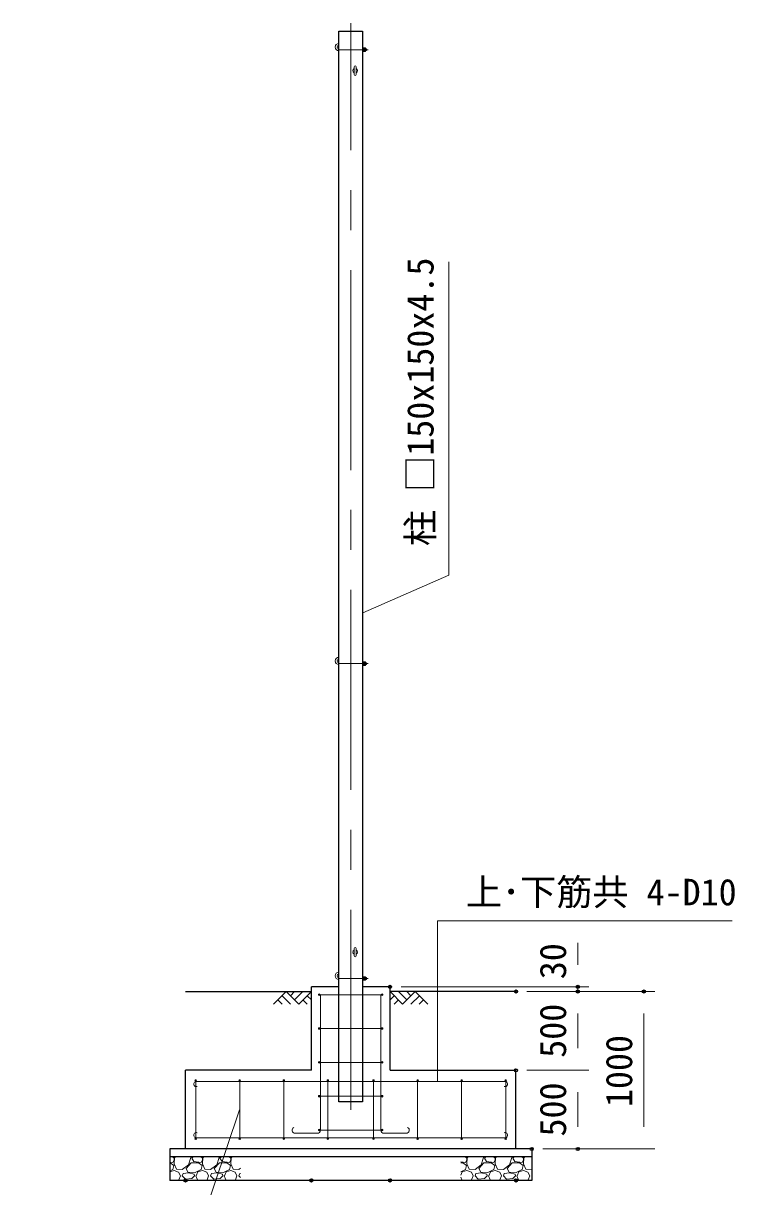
# Model space of a CAD drawing. Units: millimetres, scale not verified. Extents: x -14699 to 14701, y -10394 to 10396.
# Drawn here: x 3451 to 7972, y -2645 to 4746 of the extents above; entities that cross this region are included whole.
import ezdxf
from ezdxf.enums import TextEntityAlignment as Align

# ---------------------------------------------------------------- set-up
doc = ezdxf.new("R2010")
doc.units = ezdxf.units.MM
doc.header["$LTSCALE"] = 40
doc.header["$PDMODE"] = 32
doc.header["$PDSIZE"] = 20
doc.linetypes.add('USER1', pattern=[50.8, 31.75, -6.35, 6.35, -6.35])
for name, color, linetype, lineweight in [('0-1_D-STR1', 1, 'Continuous', 25), ('0-2_D-BMK', 2, 'USER1', 13), ('0-3_D-STR3', 3, 'Continuous', 13), ('0-4_D-BGD', 7, 'Continuous', 25), ('0-5_D-STR-DIM', 7, 'Continuous', 13), ('0-8_D-STR-TXT', 7, 'Continuous', 13), ('0-A_D-DCR-HCH', 7, 'Continuous', 13), ('0-B_D-STR4', 7, 'Continuous', 25)]:
    doc.layers.add(name, color=color, linetype=linetype, lineweight=lineweight)
doc.layers.add('0-7_Defpoints', color=8, linetype='Continuous')
doc.styles.add('ＭＳ ゴシック', font='')
doc.styles.get('ＭＳ ゴシック').set_extended_font_data('MS Gothic')

msp = doc.modelspace()

# ---------------------------------------------------------------- linework, layer by layer
at = {"layer": '0-1_D-STR1'}
msp.add_lwpolyline([(5456.72, 4694.54), (5606.72, 4694.54), (5606.72, -2105.46), (5456.72, -2105.46)], close=True, dxfattribs=at)
at = {"layer": '0-2_D-BMK'}
for p, q in [((5531.72, -2156.46), (5531.72, 4745.54)), ((5456.72, 4577.54), (5641.72, 4577.54)), ((5456.72, 677.54), (5641.72, 677.54)), ((5456.72, -1322.46), (5641.72, -1322.46))]:
    msp.add_line(p, q, dxfattribs=at)
at = {"layer": '0-3_D-STR3'}
for p, q in [((5606.72, 4588.49), (5606.72, 4566.59)), ((5606.72, 4588.49), (5615.92, 4588.49)), ((5606.72, 4583.01), (5615.92, 4583.01)), ((5616.72, 4588.49), (5616.72, 4566.59)), ((5616.72, 4588.49), (5625.92, 4588.49)), ((5616.72, 4586.15), (5616.72, 4568.92)), ((5616.72, 4583.01), (5625.92, 4583.01)), ((5626.72, 4586.15), (5626.72, 4568.92)), ((5626.72, 4583.54), (5630.77, 4583.54)), ((5626.72, 4582.59), (5631.72, 4582.59)), ((5631.72, 4582.59), (5630.77, 4583.54)), ((5630.77, 4583.54), (5630.77, 4571.54)), ((5631.72, 4582.59), (5631.72, 4572.48)), ((5606.72, 4572.06), (5615.92, 4572.06)), ((5606.72, 4566.59), (5615.92, 4566.59)), ((5616.72, 4572.06), (5625.92, 4572.06)), ((5616.72, 4566.59), (5625.92, 4566.59)), ((5626.72, 4571.54), (5630.77, 4571.54)), ((5553.47, 4420.79), (5553.47, 4468.29)), ((5565.97, 4420.79), (5565.97, 4468.29)), ((5606.72, 688.49), (5606.72, 666.59)), ((5606.72, 688.49), (5615.92, 688.49)), ((5606.72, 683.01), (5615.92, 683.01)), ((5606.72, 672.06), (5615.92, 672.06)), ((5606.72, 666.59), (5615.92, 666.59)), ((5616.72, 688.49), (5616.72, 666.59)), ((5616.72, 688.49), (5625.92, 688.49)), ((5616.72, 686.15), (5616.72, 668.92)), ((5616.72, 683.01), (5625.92, 683.01)), ((5616.72, 672.06), (5625.92, 672.06)), ((5616.72, 666.59), (5625.92, 666.59)), ((5626.72, 686.15), (5626.72, 668.92)), ((5626.72, 683.54), (5630.77, 683.54)), ((5626.72, 682.59), (5631.72, 682.59)), ((5626.72, 671.54), (5630.77, 671.54)), ((5631.72, 682.59), (5630.77, 683.54)), ((5630.77, 683.54), (5630.77, 671.54)), ((5631.72, 682.59), (5631.72, 672.48)), ((5553.47, -1179.21), (5553.47, -1131.71)), ((5565.97, -1179.21), (5565.97, -1131.71)), ((5606.72, -1311.51), (5606.72, -1333.41)), ((5606.72, -1311.51), (5615.92, -1311.51)), ((5606.72, -1316.99), (5615.92, -1316.99)), ((5606.72, -1327.94), (5615.92, -1327.94)), ((5616.72, -1311.51), (5616.72, -1333.41)), ((5616.72, -1311.51), (5625.92, -1311.51)), ((5616.72, -1313.85), (5616.72, -1331.08)), ((5616.72, -1316.99), (5625.92, -1316.99)), ((5616.72, -1327.94), (5625.92, -1327.94)), ((5626.72, -1313.85), (5626.72, -1331.08)), ((5626.72, -1316.46), (5630.77, -1316.46)), ((5626.72, -1317.41), (5631.72, -1317.41)), ((5626.72, -1328.46), (5630.77, -1328.46)), ((5631.72, -1317.41), (5630.77, -1316.46)), ((5630.77, -1316.46), (5630.77, -1328.46)), ((5631.72, -1317.41), (5631.72, -1327.52)), ((5606.72, -1333.41), (5615.92, -1333.41)), ((5616.72, -1333.41), (5625.92, -1333.41)), ((5731.72, -1425.46), (5331.72, -1425.46)), ((5339.72, -2285.79), (5339.72, -1425.46)), ((5723.72, -2285.79), (5723.72, -1425.46)), ((5731.72, -1640.46), (5331.72, -1640.46)), ((5731.72, -1855.46), (5331.72, -1855.46)), ((4546.72, -2340.46), (4546.72, -1970.46)), ((4546.72, -1976.96), (6516.72, -1976.96)), ((4826.72, -2340.46), (4826.72, -1970.46)), ((5106.72, -2340.46), (5106.72, -1970.46)), ((5386.72, -2340.46), (5386.72, -1970.46)), ((5676.72, -2340.46), (5676.72, -1970.46)), ((5956.72, -2340.46), (5956.72, -1970.46)), ((6236.72, -2340.46), (6236.72, -1970.46)), ((6516.72, -2340.46), (6516.72, -1970.46)), ((5731.72, -2070.46), (5331.72, -2070.46)), ((5731.72, -2285.46), (5331.72, -2285.46)), ((4546.72, -2333.96), (6516.72, -2333.96)), ((5319.72, -2305.79), (5176.79, -2305.79)), ((5743.72, -2305.79), (5886.65, -2305.79))]:
    msp.add_line(p, q, dxfattribs=at)
for points in [[(5626.72, 4572.48), (5631.72, 4572.48), (5630.77, 4571.54)], [(5626.72, 672.48), (5631.72, 672.48), (5630.77, 671.54)], [(5626.72, -1327.52), (5631.72, -1327.52), (5630.77, -1328.46)]]:
    msp.add_lwpolyline(points, dxfattribs=at)
for centre in [(5331.72, -1425.46), (5731.72, -1425.46), (5331.72, -1640.46), (5731.72, -1640.46), (5331.72, -1855.46), (5731.72, -1855.46), (4546.72, -1970.46), (4826.72, -1970.46), (5106.72, -1970.46), (5386.72, -1970.46), (5676.72, -1970.46), (5956.72, -1970.46), (6236.72, -1970.46), (6516.72, -1970.46), (5331.72, -2070.46), (5731.72, -2070.46), (5331.72, -2285.46), (5731.72, -2285.46), (4546.72, -2340.46), (4826.72, -2340.46), (5106.72, -2340.46), (5386.72, -2340.46), (5676.72, -2340.46), (5956.72, -2340.46), (6236.72, -2340.46), (6516.72, -2340.46)]:
    msp.add_circle(centre, 5, dxfattribs=at)
for centre, radius, start, end in [((5456.72, 4594.54), 23, 90, 270), ((5456.72, 4594.54), 11, 90, 270), ((5597.58, 4577.54), 19.14, 343.37369, 16.62631), ((5611.74, 4585.75), 5, 326.78843, 33.21157), ((5607.58, 4577.54), 19.14, 343.37369, 16.62631), ((5621.74, 4585.75), 5, 326.78843, 33.21157), ((5611.74, 4569.32), 5, 326.78843, 33.21157), ((5621.74, 4569.32), 5, 326.78843, 33.21157), ((5559.72, 4444.54), 15, 114.62432, 245.37568), ((5559.72, 4468.29), 6.25, 0, 180), ((5559.72, 4444.54), 15, 294.62432, 65.37568), ((5559.72, 4420.79), 6.25, 180, 0), ((5456.72, 694.54), 23, 90, 270), ((5456.72, 694.54), 11, 90, 270), ((5597.58, 677.54), 19.14, 343.37369, 16.62631), ((5611.74, 685.75), 5, 326.78843, 33.21157), ((5611.74, 669.32), 5, 326.78843, 33.21157), ((5607.58, 677.54), 19.14, 343.37369, 16.62631), ((5621.74, 685.75), 5, 326.78843, 33.21157), ((5621.74, 669.32), 5, 326.78843, 33.21157), ((5559.72, -1155.46), 15, 114.62432, 245.37568), ((5559.72, -1131.71), 6.25, 0, 180), ((5559.72, -1179.21), 6.25, 180, 0), ((5559.72, -1155.46), 15, 294.62432, 65.37568), ((5456.72, -1305.46), 23, 90, 270), ((5456.72, -1305.46), 11, 90, 270), ((5597.58, -1322.46), 19.14, 343.37369, 16.62631), ((5611.74, -1314.25), 5, 326.78843, 33.21157), ((5611.74, -1330.68), 5, 326.78843, 33.21157), ((5607.58, -1322.46), 19.14, 343.37369, 16.62631), ((5621.74, -1314.25), 5, 326.78843, 33.21157), ((5621.74, -1330.68), 5, 326.78843, 33.21157), ((4550.95, -1992.96), 16.55, 104.8143, 289.60849), ((6512.49, -1992.96), 16.55, 250.39151, 75.1857), ((5177.61, -2287.14), 18.68, 111.66589, 272.52545), ((5319.72, -2285.79), 20, 270, 0), ((5743.72, -2285.79), 20, 180, 270), ((5885.82, -2287.14), 18.68, 267.47455, 68.33411), ((4550.95, -2317.97), 16.55, 70.39151, 255.1857), ((6512.49, -2317.97), 16.55, 284.8143, 109.60849)]:
    msp.add_arc(centre, radius, start, end, dxfattribs=at)
at = {"layer": '0-4_D-BGD'}
for p, q in [((4481.72, -1405.46), (5281.72, -1405.46)), ((6581.72, -1405.46), (5781.72, -1405.46))]:
    msp.add_line(p, q, dxfattribs=at)
at = {"layer": '0-5_D-STR-DIM'}
for p, q in [((6974.71, -1235.46), (6974.71, -1095.46)), ((5851.72, -1375.46), (7044.71, -1375.46)), ((6974.71, -1405.46), (6974.71, -1375.46)), ((6651.72, -1405.46), (7044.71, -1405.46)), ((6651.72, -1405.46), (7044.71, -1405.46)), ((6651.72, -1405.46), (7464.71, -1405.46)), ((6974.71, -1765.46), (6974.71, -1545.46)), ((6974.71, -1545.46), (6974.71, -1685.46)), ((7394.71, -2265.46), (7394.71, -1545.46)), ((6651.72, -1905.46), (7044.71, -1905.46)), ((6651.72, -1905.46), (7044.71, -1905.46)), ((6974.71, -2045.46), (6974.71, -2265.46)), ((6751.72, -2405.46), (7044.71, -2405.46)), ((6751.72, -2405.46), (7464.71, -2405.46))]:
    msp.add_line(p, q, dxfattribs=at)
at = {"layer": '0-7_Defpoints'}
for p in [(5781.72, -1375.46), (6581.72, -1405.46), (6974.71, -1375.46), (6974.71, -1405.46), (7394.71, -1405.46), (6581.72, -1905.46), (6681.72, -2405.46), (6974.71, -2405.46), (4481.72, -2605.46), (5281.72, -2605.46), (5781.72, -2605.46), (6581.72, -2605.46)]:
    msp.add_point(p, dxfattribs=at)
at = {"layer": '0-8_D-STR-TXT'}
for points in [[(6156.36, 3230.29), (6156.36, 1238.98), (5608.55, 1000.62)], [(7956.55, -957.1), (6083.39, -957.1), (6083.39, -1974.96)], [(3451.08, -3113.37), (4503.96, -3113.37), (4826.08, -2157.36)]]:
    msp.add_lwpolyline(points, dxfattribs=at)
at = {"layer": '0-A_D-DCR-HCH'}
for p, q in [((5122.08, -1405.46), (5042.26, -1485.28)), ((5068.87, -1458.67), (5095.6, -1485.28)), ((5095.47, -1432.07), (5148.93, -1485.28)), ((5122.08, -1405.46), (5201.9, -1485.28)), ((5148.69, -1432.07), (5175.29, -1405.46)), ((5175.29, -1458.67), (5228.5, -1405.46)), ((5201.9, -1485.28), (5281.72, -1405.46)), ((5228.5, -1458.67), (5255.23, -1485.28)), ((5255.11, -1432.07), (5281.72, -1458.55)), ((5861.53, -1485.28), (5781.72, -1405.46)), ((5808.32, -1432.07), (5781.72, -1458.55)), ((5834.93, -1458.67), (5808.2, -1485.28)), ((5888.14, -1458.67), (5834.93, -1405.46)), ((5941.35, -1405.46), (5861.53, -1485.28)), ((5914.89, -1432.21), (5888.14, -1405.46)), ((5967.96, -1432.07), (5914.5, -1485.28)), ((5941.35, -1405.46), (6021.17, -1485.28)), ((5994.56, -1458.67), (5967.84, -1485.28)), ((4381.72, -2488.78), (4400.61, -2491.05)), ((4381.72, -2494.65), (4384.41, -2494.65)), ((4384.41, -2494.65), (4407.81, -2510.85)), ((4409.61, -2464.05), (4399.8, -2455.46)), ((4400.61, -2491.05), (4409.61, -2474.85)), ((4407.81, -2510.85), (4400.61, -2536.05)), ((4411.41, -2462.25), (4409.61, -2500.05)), ((4409.61, -2474.85), (4409.61, -2464.05)), ((4409.61, -2500.05), (4424.01, -2534.25)), ((4418.84, -2455.46), (4411.41, -2462.25)), ((4485.21, -2530.65), (4517.61, -2494.65)), ((4501.41, -2505.45), (4515.81, -2460.45)), ((4515.81, -2460.45), (4512.76, -2455.46)), ((4517.61, -2494.65), (4564.41, -2494.65)), ((4529.8, -2455.46), (4521.21, -2464.05)), ((4521.21, -2464.05), (4535.61, -2485.65)), ((4535.61, -2485.65), (4580.61, -2491.05)), ((4564.41, -2494.65), (4587.81, -2510.85)), ((4589.61, -2464.05), (4579.8, -2455.46)), ((4580.61, -2491.05), (4589.61, -2474.85)), ((4587.81, -2510.85), (4580.61, -2536.05)), ((4591.41, -2462.25), (4589.61, -2500.05)), ((4589.61, -2474.85), (4589.61, -2464.05)), ((4589.61, -2500.05), (4604.01, -2534.25)), ((4598.84, -2455.46), (4591.41, -2462.25)), ((4641.81, -2536.05), (4681.41, -2505.45)), ((4665.21, -2530.65), (4697.61, -2494.65)), ((4681.41, -2505.45), (4695.81, -2460.45)), ((4695.81, -2460.45), (4692.76, -2455.46)), ((4697.61, -2494.65), (4744.41, -2494.65)), ((4709.8, -2455.46), (4701.21, -2464.05)), ((4701.21, -2464.05), (4715.61, -2485.65)), ((4715.61, -2485.65), (4760.61, -2491.05)), ((4744.41, -2494.65), (4767.81, -2510.85)), ((4769.61, -2464.05), (4759.8, -2455.46)), ((4760.61, -2491.05), (4769.61, -2474.85)), ((4767.81, -2510.85), (4760.61, -2536.05)), ((4771.41, -2462.25), (4769.61, -2500.05)), ((4769.61, -2474.85), (4769.61, -2464.05)), ((4769.61, -2500.05), (4784.01, -2534.25)), ((4778.84, -2455.46), (4771.41, -2462.25)), ((6231.72, -2487.58), (6260.61, -2491.05)), ((6231.72, -2494.65), (6244.41, -2494.65)), ((6244.41, -2494.65), (6267.81, -2510.85)), ((6269.61, -2464.05), (6259.8, -2455.46)), ((6260.61, -2491.05), (6269.61, -2474.85)), ((6267.81, -2510.85), (6260.61, -2536.05)), ((6271.41, -2462.25), (6269.61, -2500.05)), ((6269.61, -2474.85), (6269.61, -2464.05)), ((6269.61, -2500.05), (6284.01, -2534.25)), ((6278.84, -2455.46), (6271.41, -2462.25)), ((6345.21, -2530.65), (6377.61, -2494.65)), ((6361.41, -2505.45), (6375.81, -2460.45)), ((6375.81, -2460.45), (6372.76, -2455.46)), ((6377.61, -2494.65), (6424.41, -2494.65)), ((6389.8, -2455.46), (6381.21, -2464.05)), ((6381.21, -2464.05), (6395.61, -2485.65)), ((6395.61, -2485.65), (6440.61, -2491.05)), ((6424.41, -2494.65), (6447.81, -2510.85)), ((6449.61, -2464.05), (6439.8, -2455.46)), ((6440.61, -2491.05), (6449.61, -2474.85)), ((6447.81, -2510.85), (6440.61, -2536.05)), ((6451.41, -2462.25), (6449.61, -2500.05)), ((6449.61, -2474.85), (6449.61, -2464.05)), ((6449.61, -2500.05), (6464.01, -2534.25)), ((6458.84, -2455.46), (6451.41, -2462.25)), ((6501.81, -2536.05), (6541.41, -2505.45)), ((6525.21, -2530.65), (6557.61, -2494.65)), ((6541.41, -2505.45), (6555.81, -2460.45)), ((6555.81, -2460.45), (6552.76, -2455.46)), ((6557.61, -2494.65), (6604.41, -2494.65)), ((6569.8, -2455.46), (6561.21, -2464.05)), ((6561.21, -2464.05), (6575.61, -2485.65)), ((6575.61, -2485.65), (6620.61, -2491.05)), ((6604.41, -2494.65), (6627.81, -2510.85)), ((6629.61, -2464.05), (6619.8, -2455.46)), ((6620.61, -2491.05), (6629.61, -2474.85)), ((6627.81, -2510.85), (6620.61, -2536.05)), ((6631.41, -2462.25), (6629.61, -2500.05)), ((6629.61, -2474.85), (6629.61, -2464.05)), ((6629.61, -2500.05), (6644.01, -2534.25)), ((6638.84, -2455.46), (6631.41, -2462.25)), ((4400.61, -2536.05), (4381.72, -2545.95)), ((4381.72, -2550.17), (4409.61, -2541.45)), ((4409.61, -2541.45), (4438.41, -2552.25)), ((4438.41, -2552.25), (4449.21, -2575.65)), ((4440.21, -2600.85), (4449.21, -2575.65)), ((4461.81, -2575.65), (4467.21, -2561.25)), ((4481.61, -2597.25), (4461.81, -2575.65)), ((4501.41, -2557.65), (4467.21, -2561.25)), ((4497.81, -2552.25), (4485.21, -2530.65)), ((4542.81, -2555.85), (4497.81, -2552.25)), ((4537.41, -2566.65), (4501.41, -2557.65)), ((4539.21, -2575.65), (4523.01, -2593.65)), ((4539.21, -2575.65), (4537.41, -2566.65)), ((4580.61, -2536.05), (4542.81, -2555.85)), ((4548.21, -2575.65), (4559.01, -2600.85)), ((4550.01, -2575.65), (4560.81, -2550.45)), ((4560.81, -2550.45), (4589.61, -2541.45)), ((4589.61, -2541.45), (4618.41, -2552.25)), ((4604.01, -2534.25), (4641.81, -2536.05)), ((4618.41, -2552.25), (4629.21, -2575.65)), ((4620.21, -2600.85), (4629.21, -2575.65)), ((4641.81, -2575.65), (4647.21, -2561.25)), ((4661.61, -2597.25), (4641.81, -2575.65)), ((4681.41, -2557.65), (4647.21, -2561.25)), ((4677.81, -2552.25), (4665.21, -2530.65)), ((4722.81, -2555.85), (4677.81, -2552.25)), ((4717.41, -2566.65), (4681.41, -2557.65)), ((4719.21, -2575.65), (4703.01, -2593.65)), ((4719.21, -2575.65), (4717.41, -2566.65)), ((4760.61, -2536.05), (4722.81, -2555.85)), ((4728.21, -2575.65), (4739.01, -2600.85)), ((4730.01, -2575.65), (4740.81, -2550.45)), ((4740.81, -2550.45), (4769.61, -2541.45)), ((4769.61, -2541.45), (4798.41, -2552.25)), ((4784.01, -2534.25), (4821.81, -2536.05)), ((4798.41, -2552.25), (4809.21, -2575.65)), ((4800.21, -2600.85), (4809.21, -2575.65)), ((4821.81, -2536.05), (4831.72, -2528.39)), ((4821.81, -2575.65), (4827.21, -2561.25)), ((4831.72, -2586.46), (4821.81, -2575.65)), ((4831.72, -2560.77), (4827.21, -2561.25)), ((6260.61, -2536.05), (6231.72, -2551.18)), ((6231.72, -2571.66), (6240.81, -2550.45)), ((6231.72, -2583.84), (6239.01, -2600.85)), ((6240.81, -2550.45), (6269.61, -2541.45)), ((6269.61, -2541.45), (6298.41, -2552.25)), ((6298.41, -2552.25), (6309.21, -2575.65)), ((6300.21, -2600.85), (6309.21, -2575.65)), ((6321.81, -2575.65), (6327.21, -2561.25)), ((6341.61, -2597.25), (6321.81, -2575.65)), ((6361.41, -2557.65), (6327.21, -2561.25)), ((6357.81, -2552.25), (6345.21, -2530.65)), ((6402.81, -2555.85), (6357.81, -2552.25)), ((6397.41, -2566.65), (6361.41, -2557.65)), ((6399.21, -2575.65), (6383.01, -2593.65)), ((6399.21, -2575.65), (6397.41, -2566.65)), ((6440.61, -2536.05), (6402.81, -2555.85)), ((6408.21, -2575.65), (6419.01, -2600.85)), ((6410.01, -2575.65), (6420.81, -2550.45)), ((6420.81, -2550.45), (6449.61, -2541.45)), ((6449.61, -2541.45), (6478.41, -2552.25)), ((6464.01, -2534.25), (6501.81, -2536.05)), ((6478.41, -2552.25), (6489.21, -2575.65)), ((6480.21, -2600.85), (6489.21, -2575.65)), ((6501.81, -2575.65), (6507.21, -2561.25)), ((6521.61, -2597.25), (6501.81, -2575.65)), ((6541.41, -2557.65), (6507.21, -2561.25)), ((6537.81, -2552.25), (6525.21, -2530.65)), ((6582.81, -2555.85), (6537.81, -2552.25)), ((6577.41, -2566.65), (6541.41, -2557.65)), ((6579.21, -2575.65), (6563.01, -2593.65)), ((6579.21, -2575.65), (6577.41, -2566.65)), ((6620.61, -2536.05), (6582.81, -2555.85)), ((6588.21, -2575.65), (6599.01, -2600.85)), ((6590.01, -2575.65), (6600.81, -2550.45)), ((6600.81, -2550.45), (6629.61, -2541.45)), ((6629.61, -2541.45), (6658.41, -2552.25)), ((6644.01, -2534.25), (6681.72, -2536.05)), ((6658.41, -2552.25), (6669.21, -2575.65)), ((6660.21, -2600.85), (6669.21, -2575.65)), ((4381.72, -2601.65), (4394.69, -2605.46)), ((4424.52, -2605.46), (4440.21, -2600.85)), ((4452.81, -2604.45), (4451.7, -2605.46)), ((4464.97, -2605.46), (4452.81, -2604.45)), ((4523.01, -2593.65), (4481.61, -2597.25)), ((4526.61, -2604.45), (4524.24, -2605.46)), ((4529.65, -2605.46), (4526.61, -2604.45)), ((4559.01, -2600.85), (4574.69, -2605.46)), ((4604.52, -2605.46), (4620.21, -2600.85)), ((4632.81, -2604.45), (4631.7, -2605.46)), ((4644.97, -2605.46), (4632.81, -2604.45)), ((4703.01, -2593.65), (4661.61, -2597.25)), ((4706.61, -2604.45), (4704.24, -2605.46)), ((4709.65, -2605.46), (4706.61, -2604.45)), ((4739.01, -2600.85), (4754.69, -2605.46)), ((4784.52, -2605.46), (4800.21, -2600.85)), ((4812.81, -2604.45), (4811.7, -2605.46)), ((4824.97, -2605.46), (4812.81, -2604.45)), ((6239.01, -2600.85), (6254.69, -2605.46)), ((6284.52, -2605.46), (6300.21, -2600.85)), ((6312.81, -2604.45), (6311.7, -2605.46)), ((6324.97, -2605.46), (6312.81, -2604.45)), ((6383.01, -2593.65), (6341.61, -2597.25)), ((6386.61, -2604.45), (6384.24, -2605.46)), ((6389.65, -2605.46), (6386.61, -2604.45)), ((6419.01, -2600.85), (6434.69, -2605.46)), ((6464.52, -2605.46), (6480.21, -2600.85)), ((6492.81, -2604.45), (6491.7, -2605.46)), ((6504.97, -2605.46), (6492.81, -2604.45)), ((6563.01, -2593.65), (6521.61, -2597.25)), ((6566.61, -2604.45), (6564.24, -2605.46)), ((6569.65, -2605.46), (6566.61, -2604.45)), ((6599.01, -2600.85), (6614.69, -2605.46)), ((6644.52, -2605.46), (6660.21, -2600.85)), ((6672.81, -2604.45), (6671.7, -2605.46)), ((6681.72, -2605.19), (6672.81, -2604.45))]:
    msp.add_line(p, q, dxfattribs=at)
for points in [[(4424.01, -2534.25), (4461.81, -2536.05), (4501.41, -2505.45)], [(6284.01, -2534.25), (6321.81, -2536.05), (6361.41, -2505.45)]]:
    msp.add_lwpolyline(points, dxfattribs=at)
at = {"layer": '0-B_D-STR4'}
for p, q in [((5456.72, -1375.46), (5281.72, -1375.46)), ((5281.72, -1905.46), (5281.72, -1375.46)), ((5781.72, -1375.46), (5606.72, -1375.46)), ((5781.72, -1905.46), (5781.72, -1375.46)), ((5281.72, -1905.46), (4481.72, -1905.46)), ((4481.72, -2405.46), (4481.72, -1905.46)), ((5781.72, -1905.46), (6581.72, -1905.46)), ((6581.72, -2405.46), (6581.72, -1905.46)), ((6681.72, -2405.46), (4381.72, -2405.46)), ((4381.72, -2405.46), (4381.72, -2605.46)), ((6681.72, -2405.46), (6681.72, -2605.46)), ((6681.72, -2455.46), (4381.72, -2455.46)), ((6681.72, -2605.46), (4381.72, -2605.46))]:
    msp.add_line(p, q, dxfattribs=at)

# ---------------------------------------------------------------- texts
at = {"layer": '0-5_D-STR-DIM', "style": 'ＭＳ ゴシック'}
for s, p in [('30', (6951.09, -1327.12)), ('500', (6951.09, -1826.53)), ('1000', (7371.09, -2139.61)), ('500', (6951.09, -2326.53))]:
    msp.add_text(s, height=168.3, rotation=90, dxfattribs=at).set_placement(p, align=Align.BOTTOM_LEFT)
at = {"layer": '0-8_D-STR-TXT', "style": 'ＭＳ ゴシック'}
msp.add_text('柱 □150x150x4.5', height=168.3, rotation=90, dxfattribs=at).set_placement((6108.76, 1424.32), align=Align.BOTTOM_LEFT)
msp.add_text('上･下筋共 4-D10', height=168.3, dxfattribs=at).set_placement((6264.29, -908.17), align=Align.BOTTOM_LEFT)

doc.saveas('drawing.dxf')
